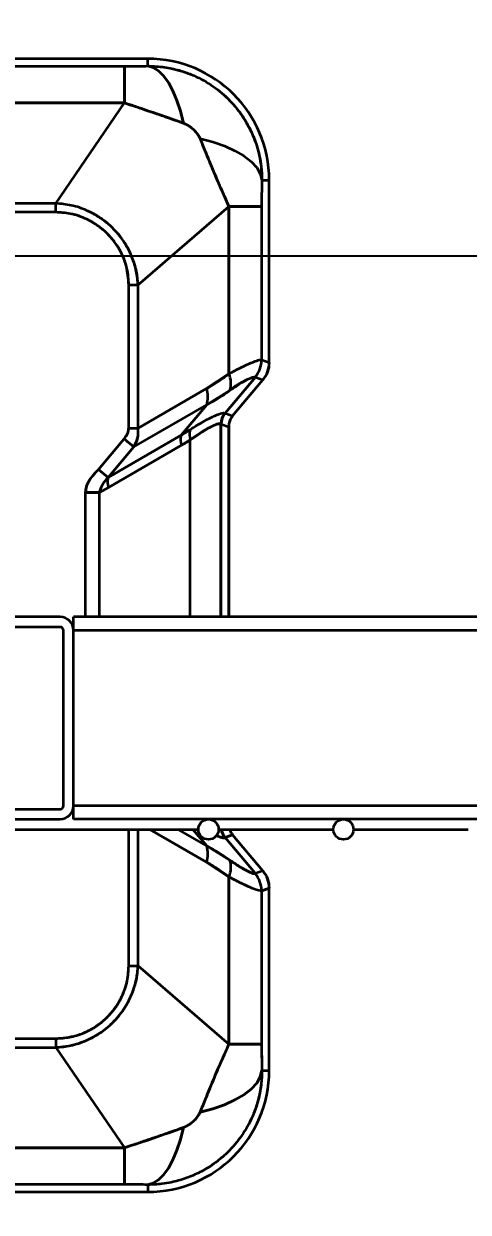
# Model space of a CAD drawing. Header units: millimetres. Extents: x 0 to 420, y 0 to 297.
# Drawn here: x 327.755 to 328.413, y 150.774 to 152.536 of the extents above; entities that cross this region are included whole.
import ezdxf

# ---------------------------------------------------------------- set-up
doc = ezdxf.new("R2010")
doc.units = ezdxf.units.MM
doc.layers.add('尺寸线层', color=150, linetype='Continuous')
doc.styles.add('SLDTEXTSTYLE2', font='TXT', dxfattribs={"width": 0.7})
doc.dimstyles.new('SLDDIMSTYLE0', dxfattribs={"dimtxt": 3.5, "dimasz": 3.302, "dimexe": 0, "dimexo": 0.0625, "dimgap": 0.875, "dimtad": 1, "dimdec": 1, "dimlfac": 100, "dimrnd": 1e-09, "dimzin": 12, "dimdsep": 46, "dimtxsty": 'SLDTEXTSTYLE2', "dimsah": 1, "dimcen": 0.09, "dimadec": 0, "dimazin": 3, "dimtfac": 1, "dimtdec": 3, "dimtofl": 0, "dimtmove": 0, "dimatfit": 3, "dimfxl": 0, "dimfrac": 2, "dimtolj": 1, "dimtzin": 12, "dimarcsym": 0})

# ---------------------------------------------------------------- blocks, each defined once
blk = doc.blocks.new('_D')
at = {"layer": '尺寸线层'}
for p, q in [((291.9431, 202.6412), (364.6876, 202.6412)), ((363.6876, 202.6412), (363.6876, 128.5802)), ((326.1167, 128.5802), (364.6876, 128.5802))]:
    blk.add_line(p, q, dxfattribs=at)
for points in [[(363.6876, 202.6412), (363.1796, 199.3392), (364.1956, 199.3392)], [(363.6876, 128.5802), (364.1956, 131.8822), (363.1796, 131.8822)]]:
    blk.add_solid(points, dxfattribs=at)
at = {"layer": '尺寸线层', "insert": (359.1758, 158.5376), "char_height": 3.5, "attachment_point": 1, "rotation": 90, "style": 'SLDTEXTSTYLE2'}
blk.add_mtext('7406.11', dxfattribs=at)
blk = doc.blocks.new('_D_1')
at = {"layer": '尺寸线层'}
for p, q in [((326.467, 174.1922), (355.2968, 174.1922)), ((354.2968, 174.1922), (354.2968, 152.1922)), ((325.3789, 152.1922), (355.2968, 152.1922))]:
    blk.add_line(p, q, dxfattribs=at)
for points in [[(354.2968, 174.1922), (353.7888, 170.8902), (354.8048, 170.8902)], [(354.2968, 152.1922), (354.8048, 155.4942), (353.7888, 155.4942)]]:
    blk.add_solid(points, dxfattribs=at)
at = {"layer": '尺寸线层', "insert": (349.785, 160.8345), "char_height": 3.5, "attachment_point": 1, "rotation": 90, "style": 'SLDTEXTSTYLE2'}
blk.add_mtext('2200', dxfattribs=at)

msp = doc.modelspace()

# ---------------------------------------------------------------- linework, layer by layer
at = {"color": 7, "linetype": 'Continuous', "lineweight": 35}
for p, q in [((327.9383, 152.4842), (327.6642, 152.4842)), ((327.9383, 152.4842), (327.6642, 152.4842)), ((327.9383, 152.4735), (327.9383, 152.4842)), ((327.9383, 152.4735), (327.9383, 152.4842)), ((327.6683, 152.473), (327.9037, 152.473)), ((327.6683, 152.473), (327.9037, 152.473)), ((327.9037, 152.4187), (327.9037, 152.473)), ((327.6513, 152.4187), (327.9037, 152.4187)), ((327.9037, 152.4187), (327.6513, 152.4187)), ((327.8022, 152.2698), (327.9037, 152.4187)), ((327.8022, 152.2698), (327.9037, 152.4187)), ((328.1076, 152.3042), (328.1183, 152.3042)), ((328.1076, 152.3042), (328.1183, 152.3042)), ((328.1183, 152.0337), (328.1183, 152.3042)), ((328.1183, 152.0337), (328.1183, 152.3042)), ((327.8022, 152.2698), (327.5957, 152.2698)), ((327.8022, 152.2698), (327.5957, 152.2698)), ((327.8022, 152.2567), (327.5957, 152.2567)), ((327.8022, 152.2567), (327.5957, 152.2567)), ((327.8022, 152.2567), (327.8022, 152.2698)), ((327.8022, 152.2567), (327.8022, 152.2698)), ((327.9241, 152.1492), (328.0586, 152.2653)), ((327.9241, 152.1492), (328.0586, 152.2653)), ((328.0586, 152.2653), (328.0586, 152.0171)), ((328.0586, 152.0171), (328.0586, 152.2653)), ((328.1069, 152.2653), (328.1069, 152.0379)), ((328.1069, 152.2653), (328.1069, 152.0379)), ((327.9102, 152.1492), (327.9241, 152.1492)), ((327.9102, 151.9367), (327.9102, 152.1492)), ((327.9102, 152.1492), (327.9241, 152.1492)), ((327.9102, 151.9367), (327.9102, 152.1492)), ((327.9241, 151.9367), (327.9241, 152.1492)), ((327.9241, 151.9367), (327.9241, 152.1492)), ((328.1072, 152.0378), (328.1183, 152.0337)), ((328.1072, 152.0378), (328.1183, 152.0337)), ((328.0253, 151.9951), (328.0586, 152.0171)), ((328.0978, 152.0121), (328.053, 151.9587)), ((328.053, 151.9587), (328.0978, 152.0121)), ((328.0978, 152.0121), (328.0975, 152.0123)), ((328.0978, 152.0121), (328.109, 152.0081)), ((328.0978, 152.0121), (328.109, 152.0081)), ((327.9241, 151.9367), (328.0253, 151.9951)), ((327.9241, 151.9367), (328.0253, 151.9951)), ((328.0258, 151.9713), (328.0601, 151.9925)), ((328.0641, 151.9546), (328.109, 152.0081)), ((328.0641, 151.9546), (328.109, 152.0081)), ((327.9176, 151.9088), (328.0258, 151.9713)), ((327.9176, 151.9088), (328.0258, 151.9713)), ((328.0258, 151.9713), (327.9878, 151.926)), ((327.9878, 151.926), (328.0258, 151.9713)), ((328.0526, 151.959), (328.053, 151.9587)), ((328.053, 151.9587), (328.0641, 151.9546)), ((328.053, 151.9587), (328.0641, 151.9546)), ((328.0472, 151.9427), (328.0467, 151.943)), ((328.0467, 151.943), (328.0467, 151.6567)), ((328.0467, 151.6567), (328.0467, 151.943)), ((328.0472, 151.9427), (328.0583, 151.9386)), ((328.0472, 151.9427), (328.0583, 151.9386)), ((328.0583, 151.6567), (328.0583, 151.9386)), ((328.0583, 151.9386), (328.0583, 151.6567)), ((327.8654, 151.8754), (327.9034, 151.9207)), ((327.8654, 151.8754), (327.9034, 151.9207)), ((327.8796, 151.8635), (327.9878, 151.926)), ((327.8796, 151.8635), (327.9878, 151.926)), ((327.9034, 151.9207), (327.9176, 151.9088)), ((327.9102, 151.9367), (327.9241, 151.9367)), ((327.9102, 151.9367), (327.9241, 151.9367)), ((327.9878, 151.926), (328.0009, 151.9342)), ((327.8796, 151.8635), (327.9176, 151.9088)), ((327.8796, 151.8635), (327.9176, 151.9088)), ((327.8799, 151.8486), (327.9881, 151.9111)), ((327.9881, 151.9111), (327.8799, 151.8486)), ((328.0014, 151.9192), (327.9881, 151.9111)), ((328.0014, 151.6567), (328.0014, 151.9192)), ((328.0014, 151.6567), (328.0014, 151.9192)), ((327.8796, 151.8635), (327.8654, 151.8754)), ((327.8654, 151.8754), (327.8796, 151.8635)), ((327.867, 151.8412), (327.8461, 151.8412)), ((327.8461, 151.8412), (327.867, 151.8412)), ((327.8461, 151.6567), (327.8461, 151.8412)), ((327.8461, 151.6567), (327.8461, 151.8412)), ((327.867, 151.8412), (327.8799, 151.8486)), ((327.8799, 151.8486), (327.867, 151.8412)), ((327.867, 151.6567), (327.867, 151.8412)), ((327.867, 151.6567), (327.867, 151.8412)), ((327.8083, 151.6567), (327.6483, 151.6567)), ((331.4283, 151.6567), (327.8283, 151.6567)), ((327.8283, 151.6367), (327.8283, 151.6567)), ((327.8083, 151.6417), (327.6483, 151.6417)), ((327.8283, 151.6442), (327.8268, 151.6442)), ((327.8268, 151.6442), (327.8283, 151.6442)), ((327.8268, 151.6442), (327.8283, 151.6442)), ((327.8283, 151.6442), (327.8268, 151.6442)), ((327.8133, 151.3767), (327.8133, 151.6367)), ((327.8283, 151.3767), (327.8283, 151.6367)), ((331.4283, 151.6367), (327.8283, 151.6367)), ((327.8283, 151.3767), (327.8283, 151.6367)), ((331.4283, 151.3767), (327.8283, 151.3767)), ((327.8283, 151.3567), (327.8283, 151.3767)), ((327.6483, 151.3717), (327.8083, 151.3717)), ((327.6483, 151.3567), (327.8083, 151.3567)), ((327.8283, 151.3717), (327.8277, 151.3717)), ((331.4283, 151.3567), (327.8283, 151.3567)), ((327.7283, 151.3417), (328.0133, 151.3417)), ((327.9102, 151.1392), (327.9102, 151.3417)), ((327.9102, 151.1392), (327.9102, 151.3417)), ((327.9241, 151.1392), (327.9241, 151.3417)), ((327.9241, 151.1392), (327.9241, 151.3417)), ((328.0253, 151.2932), (327.9414, 151.3417)), ((327.9414, 151.3417), (328.0253, 151.2932)), ((328.0258, 151.3171), (327.9832, 151.3417)), ((328.0258, 151.3171), (327.9832, 151.3417)), ((328.0258, 151.3171), (328.0052, 151.3417)), ((328.0052, 151.3417), (328.0258, 151.3171)), ((328.0433, 151.3417), (328.2133, 151.3417)), ((328.2433, 151.3417), (328.4133, 151.3417)), ((328.053, 151.3297), (328.0526, 151.3294)), ((328.053, 151.3297), (328.0641, 151.3337)), ((328.0641, 151.3337), (328.053, 151.3297)), ((328.0978, 151.2763), (328.053, 151.3297)), ((328.0978, 151.2763), (328.053, 151.3297)), ((328.109, 151.2803), (328.0641, 151.3337)), ((328.109, 151.2803), (328.0641, 151.3337)), ((328.0258, 151.3171), (328.0601, 151.2959)), ((328.0586, 151.2713), (328.0253, 151.2932)), ((328.0586, 151.2713), (328.0586, 151.0231)), ((328.0586, 151.0231), (328.0586, 151.2713)), ((328.0975, 151.2761), (328.0978, 151.2763)), ((328.109, 151.2803), (328.0978, 151.2763)), ((328.109, 151.2803), (328.0978, 151.2763)), ((328.1069, 151.2505), (328.1069, 151.0231)), ((328.1069, 151.2505), (328.1069, 151.0231)), ((328.1183, 151.2546), (328.1072, 151.2506)), ((328.1072, 151.2506), (328.1183, 151.2546)), ((328.1183, 150.9842), (328.1183, 151.2546)), ((328.1183, 150.9842), (328.1183, 151.2546)), ((327.9102, 151.1392), (327.9241, 151.1392)), ((327.9102, 151.1392), (327.9241, 151.1392)), ((327.9241, 151.1392), (328.0586, 151.0231)), ((327.9241, 151.1392), (328.0586, 151.0231)), ((327.5957, 151.0317), (327.8022, 151.0317)), ((327.5957, 151.0317), (327.8022, 151.0317)), ((327.8022, 151.0317), (327.8022, 151.0185)), ((327.8022, 151.0317), (327.8022, 151.0185)), ((328.0586, 151.0231), (328.1069, 151.0231)), ((327.5957, 151.0185), (327.8022, 151.0185)), ((327.5957, 151.0185), (327.8022, 151.0185)), ((327.8022, 151.0185), (327.9037, 150.8696)), ((327.8022, 151.0185), (327.9037, 150.8696)), ((328.1076, 150.9842), (328.1183, 150.9842)), ((328.1076, 150.9842), (328.1183, 150.9842)), ((327.9037, 150.8696), (327.6513, 150.8696)), ((327.6513, 150.8696), (327.9037, 150.8696)), ((327.9037, 150.8153), (327.9037, 150.8696)), ((327.9037, 150.8696), (327.9037, 150.8153)), ((327.9037, 150.8153), (327.6683, 150.8153)), ((327.9037, 150.8153), (327.6683, 150.8153)), ((327.9383, 150.8148), (327.9383, 150.8042)), ((327.9383, 150.8148), (327.9383, 150.8042)), ((327.6642, 150.8042), (327.9383, 150.8042)), ((327.6642, 150.8042), (327.9383, 150.8042))]:
    msp.add_line(p, q, dxfattribs=at)
at = {"color": 7, "linetype": 'Continuous', "lineweight": 35, "flags": 128}
for points in [[(327.9037, 152.473), (327.9037, 152.4714), (327.9037, 152.4682), (327.9037, 152.4635), (327.9037, 152.4572), (327.9037, 152.4495), (327.9037, 152.4405), (327.9037, 152.4302), (327.9037, 152.4187)], [(327.9383, 152.4735), (327.9463, 152.4712), (327.9541, 152.4662), (327.9617, 152.4587), (327.9689, 152.4488), (327.9755, 152.4366), (327.9816, 152.4223), (327.9869, 152.4063), (327.9914, 152.3887)], [(327.9914, 152.3887), (327.9869, 152.4063), (327.9816, 152.4223), (327.9755, 152.4366), (327.9689, 152.4488), (327.9617, 152.4587), (327.9541, 152.4662), (327.9463, 152.4712), (327.9383, 152.4735)], [(328.016, 152.3658), (328.0349, 152.3609), (328.0522, 152.3549), (328.0676, 152.3479), (328.0809, 152.3402), (328.0916, 152.3318), (328.0998, 152.3229), (328.1051, 152.3136), (328.1076, 152.3042)], [(327.9034, 151.9207), (327.9057, 151.9188), (327.9079, 151.917), (327.91, 151.9152), (327.912, 151.9136), (327.9138, 151.9121), (327.9153, 151.9108), (327.9166, 151.9097), (327.9176, 151.9088)], [(328.1076, 150.9842), (328.1051, 150.9748), (328.0998, 150.9655), (328.0916, 150.9566), (328.0809, 150.9482), (328.0676, 150.9405), (328.0522, 150.9335), (328.0349, 150.9275), (328.016, 150.9225)], [(328.016, 150.9225), (328.0349, 150.9275), (328.0522, 150.9335), (328.0676, 150.9405), (328.0809, 150.9482), (328.0916, 150.9566), (328.0998, 150.9655), (328.1051, 150.9748), (328.1076, 150.9842)], [(327.9383, 150.8148), (327.9463, 150.8172), (327.9541, 150.8221), (327.9617, 150.8297), (327.9689, 150.8396), (327.9755, 150.8518), (327.9816, 150.866), (327.9869, 150.8821), (327.9914, 150.8997)], [(327.9914, 150.8997), (327.9869, 150.8821), (327.9816, 150.866), (327.9755, 150.8518), (327.9689, 150.8396), (327.9617, 150.8297), (327.9541, 150.8221), (327.9463, 150.8172), (327.9383, 150.8148)]]:
    msp.add_lwpolyline(points, dxfattribs=at)
at = {"color": 7, "linetype": 'Continuous', "lineweight": 35}
for centre in [(328.0283, 151.3417), (328.2283, 151.3417)]:
    msp.add_circle(centre, 0.015, dxfattribs=at)
for centre, radius, start, end in [((327.9383, 152.3042), 0.18, 0, 90), ((327.9383, 152.3042), 0.18, 360, 90), ((328.0669, 152.038), 0.0401, 320.0076, 359.8731), ((328.0669, 152.038), 0.0401, 320.0076, 359.8731), ((328.0263, 152.0028), 0.0354, 343.0377, 23.8628), ((328.0263, 152.0028), 0.0354, 343.0377, 23.8627), ((328.1187, 151.927), 0.0878, 103.911, 131.8265), ((327.9873, 151.9824), 0.0401, 343.9657, 18.5164), ((327.9873, 151.9824), 0.0401, 343.9657, 18.5164), ((328.0717, 151.9429), 0.025, 139.9679, 179.8339), ((328.0717, 151.9429), 0.025, 139.9679, 179.8339), ((328.0722, 151.9426), 0.025, 140.0586, 179.9414), ((328.0722, 151.9426), 0.025, 140.0586, 179.9414), ((328.0119, 151.9191), 0.0251, 163.9657, 198.5164), ((328.0119, 151.9191), 0.0251, 163.9657, 198.5164), ((328.024, 151.9275), 0.024, 163.7993, 200.3661), ((328.024, 151.9275), 0.024, 163.7993, 200.3661), ((327.9037, 151.8566), 0.0251, 163.9657, 198.5164), ((327.9037, 151.8566), 0.0251, 163.9657, 198.5164), ((327.8083, 151.6367), 0.02, 0, 90), ((327.8083, 151.6367), 0.005, 0, 90), ((327.8083, 151.3767), 0.02, 270, 0), ((327.8083, 151.3767), 0.005, 270, 0), ((328.0717, 151.3455), 0.025, 188.7618, 220.0289), ((328.0718, 151.3455), 0.025, 188.7641, 220.0266), ((328.0722, 151.3457), 0.025, 189.334, 219.9411), ((328.0722, 151.3457), 0.025, 189.334, 219.9411), ((327.9873, 151.306), 0.0401, 341.4836, 16.0343), ((327.9873, 151.306), 0.0401, 341.4836, 16.0343), ((328.0263, 151.2856), 0.0354, 336.1372, 16.9623), ((328.0263, 151.2856), 0.0354, 336.1372, 16.9623), ((328.0669, 151.2504), 0.0401, 0.1269, 39.9924), ((328.0669, 151.2504), 0.0401, 0.1269, 39.9924), ((327.9383, 150.9842), 0.18, 270, 0), ((327.9383, 150.9842), 0.18, 270, 0)]:
    msp.add_arc(centre, radius, start, end, dxfattribs=at)
for centre, major_axis, start_param, end_param in [((328.0783, 152.0338), (0.0376, -0.0137), 5.934618, 6.631752), ((328.0833, 151.9386), (0.0235, -0.0086), 2.793026, 3.49016), ((328.0833, 151.3498), (0.0235, 0.0086), 3.122637, 3.49016), ((328.0783, 151.2546), (-0.0376, -0.0137), 2.793026, 3.49016)]:
    msp.add_ellipse(centre, major_axis=major_axis, ratio=0.998448, start_param=start_param, end_param=end_param, dxfattribs=at)
for points, knots in [([(327.9037, 152.473), (327.9087, 152.4731), (327.9165, 152.4731), (327.9279, 152.4733), (327.9344, 152.4734), (327.9383, 152.4735)], [0, 0, 0, 0, 0.41756, 0.652673, 1, 1, 1, 1]), ([(327.9037, 152.473), (327.9064, 152.4731), (327.9131, 152.4731), (327.9248, 152.4733), (327.9334, 152.4734), (327.9383, 152.4735)], [0, 0, 0, 0, 0.2265988, 0.561025, 1, 1, 1, 1]), ([(327.9383, 152.4735), (327.9466, 152.4732), (327.9623, 152.4725), (327.9839, 152.4677), (328.0072, 152.4597), (328.0322, 152.4465), (328.0548, 152.4282), (328.0717, 152.4094), (328.0841, 152.3914), (328.0956, 152.3689), (328.1054, 152.3398), (328.1068, 152.3167), (328.1076, 152.3042)], [0, 0, 0, 0, 0.093649, 0.176538, 0.248656, 0.37191, 0.493461, 0.574793, 0.656832, 0.739576, 0.859108, 1, 1, 1, 1]), ([(327.9383, 152.4735), (327.9451, 152.4733), (327.9563, 152.4729), (327.9725, 152.4703), (327.9873, 152.4666), (328.0079, 152.4593), (328.0322, 152.4465), (328.0576, 152.4259), (328.0787, 152.4009), (328.0912, 152.3782), (328.0981, 152.3608), (328.1015, 152.3499), (328.1044, 152.3379), (328.107, 152.3227), (328.1074, 152.311), (328.1076, 152.3042)], [0, 0, 0, 0, 0.076443, 0.126237, 0.185346, 0.248673, 0.371897, 0.493418, 0.615548, 0.739261, 0.783292, 0.826338, 0.868398, 0.923222, 1, 1, 1, 1]), ([(327.9037, 152.4187), (327.9091, 152.417), (327.9191, 152.4137), (327.9334, 152.4089), (327.9487, 152.4036), (327.968, 152.397), (327.9829, 152.3917), (327.9914, 152.3887)], [0, 0, 0, 0, 0.188229, 0.344948, 0.48635, 0.707093, 1, 1, 1, 1]), ([(327.9914, 152.3887), (327.9764, 152.394), (327.9471, 152.4043), (327.9179, 152.414), (327.9037, 152.4187)], [0, 0, 0, 0, 0.513929, 1, 1, 1, 1]), ([(327.9914, 152.3887), (327.9942, 152.3874), (328.0001, 152.3846), (328.0071, 152.3787), (328.0127, 152.3723), (328.0149, 152.368), (328.016, 152.3658)], [0, 0, 0, 0, 0.271199, 0.565293, 0.791649, 1, 1, 1, 1]), ([(328.016, 152.3658), (328.0148, 152.3681), (328.0122, 152.3731), (328.0062, 152.3795), (327.9993, 152.3851), (327.9939, 152.3875), (327.9914, 152.3887)], [0, 0, 0, 0, 0.228464, 0.490672, 0.757738, 1, 1, 1, 1]), ([(328.016, 152.3658), (328.0187, 152.3591), (328.0237, 152.3468), (328.0309, 152.3291), (328.0373, 152.3138), (328.0434, 152.2995), (328.0506, 152.2833), (328.0556, 152.272), (328.0586, 152.2653)], [0, 0, 0, 0, 0.200911, 0.368663, 0.517677, 0.648189, 0.791452, 1, 1, 1, 1]), ([(328.0586, 152.2653), (328.0566, 152.2698), (328.0526, 152.2789), (328.0469, 152.2916), (328.0419, 152.3031), (328.0354, 152.3182), (328.0267, 152.3394), (328.0197, 152.3568), (328.016, 152.3658)], [0, 0, 0, 0, 0.140816, 0.284488, 0.382285, 0.482496, 0.729213, 1, 1, 1, 1]), ([(328.1076, 152.3042), (328.1075, 152.3001), (328.1073, 152.2929), (328.1071, 152.2832), (328.107, 152.2753), (328.1069, 152.2697), (328.1069, 152.2664), (328.1069, 152.2653)], [0, 0, 0, 0, 0.328027, 0.576182, 0.759071, 0.924275, 1, 1, 1, 1]), ([(328.1076, 152.3042), (328.1074, 152.2952), (328.1071, 152.2841), (328.107, 152.2713), (328.1069, 152.2674), (328.1069, 152.2659), (328.1069, 152.2653)], [0, 0, 0, 0, 0.712288, 0.891315, 0.960245, 1, 1, 1, 1]), ([(327.9241, 152.1492), (327.9234, 152.1559), (327.922, 152.17), (327.9161, 152.1885), (327.9084, 152.2048), (327.8995, 152.2186), (327.8888, 152.2312), (327.8761, 152.2427), (327.8628, 152.2519), (327.8457, 152.2607), (327.8258, 152.2676), (327.8098, 152.2691), (327.8022, 152.2698)], [0, 0, 0, 0, 0.107932, 0.22484, 0.307911, 0.39509, 0.486441, 0.571368, 0.666751, 0.744436, 0.877985, 1, 1, 1, 1]), ([(327.9241, 152.1492), (327.9235, 152.1558), (327.9221, 152.1696), (327.9163, 152.1879), (327.9086, 152.2045), (327.8996, 152.2185), (327.8889, 152.231), (327.8767, 152.2422), (327.8634, 152.2516), (327.8461, 152.2606), (327.8258, 152.2676), (327.8098, 152.2691), (327.8022, 152.2698)], [0, 0, 0, 0, 0.105818, 0.221247, 0.303726, 0.397637, 0.486458, 0.56599, 0.660847, 0.744444, 0.877991, 1, 1, 1, 1]), ([(327.9102, 152.1492), (327.9095, 152.1582), (327.908, 152.1777), (327.8951, 152.2065), (327.8752, 152.2299), (327.8512, 152.2457), (327.8273, 152.2549), (327.8105, 152.2561), (327.8022, 152.2567)], [0, 0, 0, 0, 0.160273, 0.345663, 0.550133, 0.700334, 0.852371, 1, 1, 1, 1]), ([(327.9102, 152.1492), (327.9101, 152.1532), (327.9098, 152.1613), (327.9076, 152.1735), (327.903, 152.1886), (327.8945, 152.206), (327.8806, 152.2237), (327.8636, 152.2382), (327.8443, 152.2487), (327.8236, 152.2554), (327.8092, 152.2562), (327.8022, 152.2567)], [0, 0, 0, 0, 0.0707221, 0.1437575, 0.2191301, 0.3521505, 0.4853584, 0.6168189, 0.745052, 0.8748722, 1, 1, 1, 1]), ([(328.1064, 152.2653), (328.1053, 152.2653), (328.1029, 152.2653), (328.0915, 152.2653), (328.0766, 152.2653), (328.0646, 152.2653), (328.0586, 152.2653)], [0, 0, 0, 0, 0.259023, 0.5490751, 0.7764891, 1, 1, 1, 1]), ([(328.0586, 152.2653), (328.0653, 152.2653), (328.0789, 152.2653), (328.0936, 152.2653), (328.1038, 152.2653), (328.1059, 152.2653), (328.1069, 152.2653)], [0, 0, 0, 0, 0.247804, 0.5, 0.752196, 1, 1, 1, 1]), ([(328.1067, 152.2653), (328.1067, 152.2654), (328.1068, 152.2655), (328.1068, 152.2662), (328.1069, 152.267), (328.1069, 152.2675)], [0, 0, 0, 0, 0.20707, 0.438271, 1, 1, 1, 1]), ([(328.1067, 152.2653), (328.1067, 152.2654), (328.1068, 152.2655), (328.1068, 152.2662), (328.1069, 152.267), (328.1069, 152.2675)], [0, 0, 0, 0, 0.207126, 0.438229, 1, 1, 1, 1]), ([(328.0586, 152.0171), (328.065, 152.0205), (328.0775, 152.0272), (328.0924, 152.0338), (328.1034, 152.0379), (328.1057, 152.0379), (328.1069, 152.0379)], [0, 0, 0, 0, 0.242152, 0.480299, 0.739078, 1, 1, 1, 1]), ([(328.0586, 152.0171), (328.065, 152.0205), (328.0776, 152.0272), (328.0925, 152.0339), (328.1034, 152.0379), (328.1057, 152.0379), (328.1069, 152.0379)], [0, 0, 0, 0, 0.245129, 0.480308, 0.739086, 1, 1, 1, 1]), ([(328.0253, 151.9951), (328.0316, 151.9989), (328.0429, 152.0057), (328.0538, 152.0136), (328.0586, 152.0171)], [0, 0, 0, 0, 0.560375, 1, 1, 1, 1]), ([(328.0975, 152.0123), (328.0966, 152.0123), (328.0947, 152.0124), (328.0862, 152.0086), (328.0747, 152.0023), (328.065, 151.9958), (328.0601, 151.9925)], [0, 0, 0, 0, 0.267138, 0.52122, 0.755952, 1, 1, 1, 1]), ([(328.0975, 152.0123), (328.0976, 152.0122), (328.0977, 152.0122), (328.0978, 152.0121), (328.0978, 152.0121)], [0, 0, 0, 0, 0.55998, 1, 1, 1, 1]), ([(328.0258, 151.9713), (328.0324, 151.9749), (328.044, 151.9814), (328.0552, 151.9891), (328.0601, 151.9925)], [0, 0, 0, 0, 0.56128, 1, 1, 1, 1]), ([(328.0009, 151.9342), (328.0081, 151.9388), (328.0222, 151.9476), (328.0384, 151.9555), (328.0493, 151.9596), (328.0515, 151.9592), (328.0526, 151.959)], [0, 0, 0, 0, 0.2643528, 0.5149307, 0.766931, 1, 1, 1, 1]), ([(328.0009, 151.9342), (328.0081, 151.9388), (328.0222, 151.9476), (328.0384, 151.9555), (328.0493, 151.9596), (328.0515, 151.9592), (328.0526, 151.959)], [0, 0, 0, 0, 0.264309, 0.514931, 0.766931, 1, 1, 1, 1]), ([(328.0014, 151.9192), (328.0074, 151.9234), (328.0194, 151.9318), (328.0335, 151.9395), (328.0436, 151.9436), (328.0457, 151.9432), (328.0467, 151.943)], [0, 0, 0, 0, 0.251214, 0.501165, 0.750597, 1, 1, 1, 1]), ([(328.0467, 151.943), (328.0457, 151.9432), (328.0437, 151.9436), (328.0341, 151.9397), (328.02, 151.9322), (328.0077, 151.9236), (328.0014, 151.9192)], [0, 0, 0, 0, 0.24021, 0.485805, 0.736712, 1, 1, 1, 1]), ([(328.0467, 151.943), (328.0468, 151.9429), (328.0469, 151.9427), (328.0471, 151.9427), (328.0472, 151.9427)], [0, 0, 0, 0, 0.559963, 1, 1, 1, 1]), ([(327.9034, 151.9207), (327.9055, 151.9235), (327.9091, 151.9283), (327.9099, 151.9342), (327.9102, 151.9367)], [0, 0, 0, 0, 0.571412, 1, 1, 1, 1]), ([(327.9034, 151.9207), (327.9052, 151.9232), (327.9079, 151.9269), (327.9099, 151.9325), (327.9101, 151.9353), (327.9102, 151.9367)], [0, 0, 0, 0, 0.51551, 0.767405, 1, 1, 1, 1]), ([(327.9176, 151.9088), (327.92, 151.9133), (327.9246, 151.9218), (327.9243, 151.9318), (327.9241, 151.9367)], [0, 0, 0, 0, 0.514855, 1, 1, 1, 1]), ([(327.9176, 151.9088), (327.9199, 151.913), (327.9245, 151.9216), (327.9243, 151.9316), (327.9241, 151.9367)], [0, 0, 0, 0, 0.492397, 1, 1, 1, 1]), ([(327.9878, 151.926), (327.9903, 151.9275), (327.9947, 151.9302), (327.999, 151.933), (328.0009, 151.9342)], [0, 0, 0, 0, 0.56452, 1, 1, 1, 1]), ([(327.9881, 151.9111), (327.9906, 151.9126), (327.9951, 151.9152), (327.9995, 151.9179), (328.0014, 151.9192)], [0, 0, 0, 0, 0.564711, 1, 1, 1, 1]), ([(327.8654, 151.8754), (327.8625, 151.8723), (327.8568, 151.8663), (327.8503, 151.8574), (327.8467, 151.8487), (327.8463, 151.8436), (327.8461, 151.8412)], [0, 0, 0, 0, 0.313455, 0.618574, 0.821959, 1, 1, 1, 1]), ([(327.8461, 151.8412), (327.8464, 151.844), (327.8469, 151.85), (327.8529, 151.8623), (327.8602, 151.87), (327.8654, 151.8754)], [0, 0, 0, 0, 0.211639, 0.442849, 1, 1, 1, 1]), ([(327.867, 151.8412), (327.8684, 151.8455), (327.871, 151.8538), (327.8768, 151.8604), (327.8796, 151.8635)], [0, 0, 0, 0, 0.5211087, 1, 1, 1, 1]), ([(327.867, 151.8412), (327.8682, 151.845), (327.8708, 151.8533), (327.8765, 151.8599), (327.8796, 151.8635)], [0, 0, 0, 0, 0.4627258, 1, 1, 1, 1]), ([(328.0597, 151.3417), (328.0597, 151.3415), (328.0602, 151.3385), (328.0622, 151.3361), (328.0641, 151.3337)], [0, 0, 0, 0, 0.051372, 1, 1, 1, 1]), ([(328.0399, 151.3326), (328.0427, 151.3315), (328.0496, 151.3287), (328.0515, 151.3291), (328.0526, 151.3294)], [0, 0, 0, 0, 0.408792, 1, 1, 1, 1]), ([(328.0526, 151.3294), (328.0517, 151.3291), (328.0499, 151.3286), (328.0432, 151.3313), (328.0399, 151.3326)], [0, 0, 0, 0, 0.517969, 1, 1, 1, 1]), ([(328.0601, 151.2959), (328.0538, 151.3002), (328.0426, 151.3078), (328.0309, 151.3142), (328.0258, 151.3171)], [0, 0, 0, 0, 0.5611209, 1, 1, 1, 1]), ([(328.0586, 151.2713), (328.0525, 151.2757), (328.0416, 151.2835), (328.0303, 151.2903), (328.0253, 151.2932)], [0, 0, 0, 0, 0.562043, 1, 1, 1, 1]), ([(328.0975, 151.2761), (328.0972, 151.276), (328.0966, 151.2758), (328.0944, 151.2764), (328.0915, 151.2775), (328.0876, 151.2792), (328.0836, 151.2812), (328.0803, 151.2831), (328.0789, 151.2839), (328.0787, 151.284), (328.0787, 151.284), (328.0787, 151.284), (328.0787, 151.284), (328.0768, 151.2851), (328.0742, 151.2866), (328.0703, 151.2891), (328.0662, 151.2917), (328.0625, 151.2943), (328.0601, 151.2959)], [0, 0, 0, 0, 0.122659, 0.240076, 0.363077, 0.45305, 0.584561, 0.659043, 0.668791, 0.66976, 0.669877, 0.669892, 0.669894, 0.669895, 0.786224, 0.820548, 0.883011, 1, 1, 1, 1]), ([(328.0601, 151.2959), (328.0655, 151.2923), (328.0761, 151.2852), (328.0875, 151.2792), (328.0951, 151.2759), (328.0967, 151.276), (328.0975, 151.2761)], [0, 0, 0, 0, 0.270175, 0.525289, 0.759332, 1, 1, 1, 1]), ([(328.1069, 151.2505), (328.1059, 151.2504), (328.1039, 151.2504), (328.094, 151.2539), (328.0793, 151.2603), (328.0656, 151.2676), (328.0586, 151.2713)], [0, 0, 0, 0, 0.23729, 0.473129, 0.734055, 1, 1, 1, 1]), ([(328.1069, 151.2505), (328.1059, 151.2504), (328.1039, 151.2504), (328.0941, 151.2539), (328.0794, 151.2602), (328.0657, 151.2675), (328.0586, 151.2713)], [0, 0, 0, 0, 0.239453, 0.47313, 0.728792, 1, 1, 1, 1]), ([(328.0978, 151.2763), (328.0978, 151.2762), (328.0977, 151.2762), (328.0976, 151.2761), (328.0975, 151.2761)], [0, 0, 0, 0, 0.559973, 1, 1, 1, 1]), ([(327.8022, 151.0317), (327.8123, 151.0326), (327.8338, 151.0344), (327.8637, 151.0492), (327.8862, 151.0701), (327.9001, 151.0925), (327.9085, 151.1148), (327.9096, 151.1306), (327.9102, 151.1392)], [0, 0, 0, 0, 0.180789, 0.380831, 0.580834, 0.718559, 0.848751, 1, 1, 1, 1]), ([(327.8022, 151.0185), (327.8094, 151.0192), (327.8249, 151.0206), (327.8478, 151.0283), (327.87, 151.0405), (327.8894, 151.0571), (327.9047, 151.0766), (327.9154, 151.0976), (327.9221, 151.1186), (327.9235, 151.1325), (327.9241, 151.1392)], [0, 0, 0, 0, 0.116441, 0.247287, 0.383072, 0.517784, 0.651936, 0.776897, 0.892871, 1, 1, 1, 1]), ([(327.8022, 151.0317), (327.8089, 151.0321), (327.8228, 151.0329), (327.8436, 151.0394), (327.8601, 151.0482), (327.8723, 151.0575), (327.883, 151.0677), (327.8936, 151.0813), (327.9027, 151.0989), (327.9089, 151.1181), (327.9097, 151.1318), (327.9102, 151.1392)], [0, 0, 0, 0, 0.120461, 0.246403, 0.382818, 0.450919, 0.519058, 0.644752, 0.756806, 0.869265, 1, 1, 1, 1]), ([(327.8022, 151.0185), (327.8072, 151.0189), (327.8176, 151.0197), (327.8328, 151.0233), (327.8505, 151.0297), (327.8698, 151.0404), (327.8867, 151.0548), (327.8988, 151.069), (327.9071, 151.0814), (327.9151, 151.0973), (327.9218, 151.1166), (327.9234, 151.1319), (327.9241, 151.1392)], [0, 0, 0, 0, 0.080728, 0.166845, 0.247263, 0.380655, 0.517772, 0.598864, 0.677745, 0.754478, 0.883127, 1, 1, 1, 1]), ([(328.0586, 151.0231), (328.0586, 151.023), (328.0582, 151.0222), (328.0553, 151.0157), (328.0504, 151.0047), (328.0439, 150.9901), (328.038, 150.9763), (328.0316, 150.9611), (328.0242, 150.9427), (328.0189, 150.9297), (328.016, 150.9225)], [0, 0, 0, 0, 0.002733, 0.023479, 0.207083, 0.3392, 0.461245, 0.61264, 0.786506, 1, 1, 1, 1]), ([(328.016, 150.9225), (328.0186, 150.9289), (328.0236, 150.9414), (328.0311, 150.9597), (328.0379, 150.9761), (328.0446, 150.9916), (328.0514, 151.007), (328.0561, 151.0175), (328.0586, 151.0231)], [0, 0, 0, 0, 0.191169, 0.37068, 0.538766, 0.672129, 0.825955, 1, 1, 1, 1]), ([(328.1069, 151.0231), (328.1059, 151.0231), (328.1039, 151.0231), (328.0939, 151.0231), (328.0793, 151.0231), (328.0655, 151.0231), (328.0586, 151.0231)], [0, 0, 0, 0, 0.241551, 0.491516, 0.745835, 1, 1, 1, 1]), ([(328.1069, 151.0209), (328.1069, 151.0214), (328.1068, 151.0222), (328.1068, 151.0229), (328.1067, 151.023), (328.1067, 151.0231)], [0, 0, 0, 0, 0.56153, 0.792581, 1, 1, 1, 1]), ([(328.1069, 151.0231), (328.1069, 151.0223), (328.1069, 151.0205), (328.107, 151.0162), (328.1071, 151.0091), (328.1073, 150.9979), (328.1075, 150.9893), (328.1076, 150.9842)], [0, 0, 0, 0, 0.053597, 0.132296, 0.31865, 0.587617, 1, 1, 1, 1]), ([(328.1069, 151.0231), (328.1069, 151.0226), (328.1069, 151.019), (328.1071, 151.0056), (328.1074, 150.9934), (328.1076, 150.9842)], [0, 0, 0, 0, 0.030601, 0.265216, 1, 1, 1, 1]), ([(328.1076, 150.9842), (328.1073, 150.976), (328.1067, 150.9605), (328.1019, 150.9389), (328.0939, 150.9154), (328.0806, 150.8903), (328.0623, 150.8676), (328.0434, 150.8507), (328.0254, 150.8383), (328.0089, 150.8299), (327.9949, 150.8244), (327.984, 150.8209), (327.9722, 150.8181), (327.957, 150.8155), (327.9453, 150.8151), (327.9383, 150.8148)], [0, 0, 0, 0, 0.09223, 0.17509, 0.248571, 0.372098, 0.493337, 0.574894, 0.656929, 0.739439, 0.783725, 0.826747, 0.868506, 0.920618, 1, 1, 1, 1]), ([(328.1076, 150.9842), (328.1074, 150.9776), (328.1071, 150.9664), (328.1044, 150.9502), (328.1007, 150.9351), (328.0934, 150.9146), (328.0806, 150.8903), (328.0623, 150.8676), (328.0434, 150.8507), (328.0254, 150.8383), (328.0089, 150.8299), (327.9949, 150.8244), (327.984, 150.8209), (327.9722, 150.8181), (327.957, 150.8155), (327.9453, 150.8151), (327.9383, 150.8148)], [0, 0, 0, 0, 0.073966, 0.126209, 0.185583, 0.248629, 0.372147, 0.493376, 0.574928, 0.656955, 0.739459, 0.783742, 0.826761, 0.868517, 0.920624, 1, 1, 1, 1]), ([(328.016, 150.9225), (328.0146, 150.92), (328.0117, 150.9145), (328.0036, 150.9061), (327.996, 150.9021), (327.9914, 150.8997)], [0, 0, 0, 0, 0.256694, 0.547808, 1, 1, 1, 1]), ([(327.9914, 150.8997), (327.9939, 150.9009), (327.9993, 150.9033), (328.0062, 150.9089), (328.0122, 150.9153), (328.0148, 150.9202), (328.016, 150.9225)], [0, 0, 0, 0, 0.2422942, 0.5093656, 0.7715671, 1, 1, 1, 1]), ([(327.9914, 150.8997), (327.9832, 150.8968), (327.9688, 150.8917), (327.9517, 150.8858), (327.9403, 150.8819), (327.9325, 150.8792), (327.9241, 150.8764), (327.9144, 150.8731), (327.9075, 150.8709), (327.9037, 150.8696)], [0, 0, 0, 0, 0.281946, 0.496921, 0.579836, 0.668188, 0.762414, 0.867187, 1, 1, 1, 1]), ([(327.9037, 150.8696), (327.9184, 150.8745), (327.9477, 150.8842), (327.9769, 150.8946), (327.9914, 150.8997)], [0, 0, 0, 0, 0.502691, 1, 1, 1, 1]), ([(327.9383, 150.8148), (327.9338, 150.8149), (327.9263, 150.8151), (327.9147, 150.8153), (327.9076, 150.8153), (327.9037, 150.8153)], [0, 0, 0, 0, 0.40532, 0.669834, 1, 1, 1, 1]), ([(327.9383, 150.8148), (327.9335, 150.8149), (327.9251, 150.8151), (327.9135, 150.8153), (327.9066, 150.8153), (327.9037, 150.8153)], [0, 0, 0, 0, 0.4261057, 0.7577704, 1, 1, 1, 1])]:
    msp.add_open_spline(points, degree=3, knots=knots, dxfattribs=at)
for points in [[(328.1183, 152.0337), (328.1179, 152.029), (328.1171, 152.0196), (328.1117, 152.0119), (328.109, 152.0081)], [(328.0641, 151.9546), (328.0624, 151.9522), (328.059, 151.9474), (328.0585, 151.9415), (328.0583, 151.9386)], [(328.109, 151.2803), (328.1117, 151.2765), (328.1171, 151.2688), (328.1179, 151.2594), (328.1183, 151.2546)]]:
    msp.add_open_spline(points, degree=3, dxfattribs=at)

# ---------------------------------------------------------------- dimensions: what is measured, and where the dimension line sits
at = {"layer": '尺寸线层'}
for base, p1, p2, picture, middle in [((363.6876, 128.5802), (291.9431, 202.6412), (326.1167, 128.5802), '_D', (363.6876, 163.9067)), ((354.2968, 152.1922), (326.467, 174.1922), (325.3789, 152.1922), '_D_1', (354.2968, 163.9067))]:
    dim = msp.add_linear_dim(base=base, p1=p1, p2=p2, angle=90, dimstyle='SLDDIMSTYLE0', dxfattribs=at)
    dim.commit()
    dim.dimension.update_dxf_attribs({"geometry": picture, "text_midpoint": middle, "dimtype": 160})

doc.saveas('drawing.dxf')
